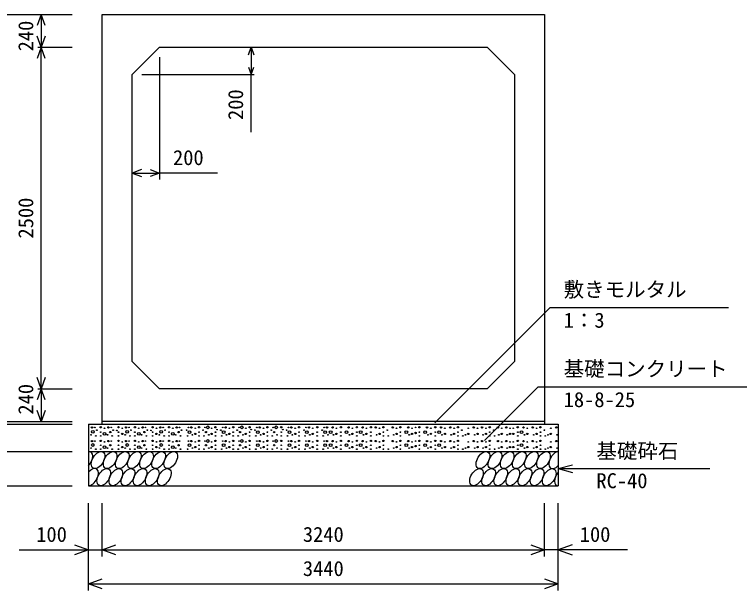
# Model space of a CAD drawing. Units: millimetres, scale not verified. Extents: x -100800 to 100800, y -35640 to 35640.
# Drawn here: x 65618 to 70926, y -4067 to 150 of the extents above; entities that cross this region are included whole.
import ezdxf
from ezdxf.enums import TextEntityAlignment as Align

# ---------------------------------------------------------------- set-up
doc = ezdxf.new("R2010")
doc.units = ezdxf.units.MM
doc.header["$LTSCALE"] = 120
for name, color, linetype, lineweight in [('0-0_DIM', 7, 'Continuous', 25), ('0-2_HATCH', 6, 'Continuous', 25), ('0-5_OUTLINE', 3, 'Continuous', 25)]:
    doc.layers.add(name, color=color, linetype=linetype, lineweight=lineweight)
doc.styles.add('ＭＳ ゴシック', font='')
doc.styles.get('ＭＳ ゴシック').set_extended_font_data('MS Gothic')

msp = doc.modelspace()

# ---------------------------------------------------------------- linework, layer by layer
at = {"layer": '0-0_DIM'}
for p, q in [((65539, 150.3), (66039.1, 150.3)), ((65813, 150.3), (65813, -89.7)), ((65789, -89.7), (66039.1, -89.7)), ((65813, -2589.7), (65813, -89.7)), ((67349.5, -89.7), (67349.5, -289.7)), ((66679.1, -161.7), (66679.1, -1058.3)), ((66551.1, -289.7), (67373.5, -289.7)), ((67349.5, -710.5), (67349.5, -289.7)), ((66479.1, -1010.3), (66679.1, -1010.3)), ((67103.2, -1010.3), (66679.1, -1010.3)), ((69539, -1995.8), (68694.9, -2839.8)), ((69539, -1995.8), (70844.7, -1995.8)), ((65789, -2589.7), (66039.1, -2589.7)), ((65813, -2589.7), (65813, -2829.7)), ((69451.3, -2576.9), (69058.5, -2969.7)), ((69451.3, -2576.9), (71220.3, -2576.9)), ((65539, -2829.7), (66039.1, -2829.7)), ((65539, -2849.7), (66039.1, -2849.7)), ((65539, -3049.7), (66039.1, -3049.7)), ((69599.1, -3174.7), (69703.4, -3146.7)), ((69599.1, -3174.7), (70708, -3174.7)), ((69599.1, -3174.7), (69703.4, -3202.7)), ((65539, -3299.7), (66039.1, -3299.7)), ((66159.1, -4066.9), (66159.1, -3427.3)), ((66259.1, -3816.9), (66259.1, -3427.3)), ((69499.1, -3816.9), (69499.1, -3427.3)), ((69599.1, -4066.9), (69599.1, -3427.3)), ((65651.1, -3768.9), (66159.1, -3768.9)), ((66159.1, -3768.9), (66259.1, -3768.9)), ((66259.1, -3768.9), (69499.1, -3768.9)), ((66159.1, -4018.9), (69599.1, -4018.9))]:
    msp.add_line(p, q, dxfattribs=at)
for points in [[(65842.6, 69.1), (65813, 150.3), (65783.5, 69.1)], [(65842.6, -8.5), (65813, -89.7), (65783.5, -8.5)], [(65842.6, -170.9), (65813, -89.7), (65783.5, -170.9)], [(67329.8, -143.8), (67349.5, -89.7), (67369.2, -143.8)], [(67329.8, -235.6), (67349.5, -289.7), (67369.2, -235.6)], [(66546.8, -985.7), (66479.1, -1010.3), (66546.8, -1035)], [(66611.4, -985.7), (66679.1, -1010.3), (66611.4, -1035)], [(65842.6, -2508.5), (65813, -2589.7), (65783.5, -2508.5)], [(65842.6, -2670.9), (65813, -2589.7), (65783.5, -2670.9)], [(65842.6, -2748.5), (65813, -2829.7), (65783.5, -2748.5)], [(66057.6, -3732), (66159.1, -3768.9), (66057.6, -3805.9)], [(66360.6, -3805.9), (66259.1, -3768.9), (66360.6, -3732)], [(69397.6, -3732), (69499.1, -3768.9), (69397.6, -3805.9)], [(70107.1, -3768.9), (69599.1, -3768.9), (69499.1, -3768.9)], [(69700.6, -3732), (69599.1, -3768.9), (69700.6, -3805.9)], [(66260.6, -4055.9), (66159.1, -4018.9), (66260.6, -3982)], [(69497.6, -3982), (69599.1, -4018.9), (69497.6, -4055.9)]]:
    msp.add_lwpolyline(points, dxfattribs=at)
at = {"layer": '0-2_HATCH'}
for centre, radius in [((66249.1, -2871.6), 5), ((66379.1, -2871.6), 5), ((66499.1, -2871.6), 5), ((66629.1, -2871.6), 5), ((66749.1, -2871.6), 5), ((66969.1, -2871.6), 5), ((67033.1, -2872.5), 10), ((67089.1, -2871.6), 5), ((67219.1, -2871.6), 5), ((67283.1, -2872.5), 10), ((67339.1, -2871.6), 5), ((67469.1, -2871.6), 5), ((67533.1, -2872.5), 10), ((67571, -2871.6), 5), ((67701, -2871.6), 5), ((67833.9, -2871.6), 5), ((68007.5, -2871.6), 5), ((68124.3, -2871.6), 5), ((68227, -2871.6), 5), ((68318.4, -2871.6), 5), ((68443.2, -2871.6), 5), ((68582, -2871.6), 5), ((68698.9, -2871.6), 5), ((68864.5, -2871.6), 5), ((69097.3, -2871.6), 5), ((69302.9, -2871.6), 5), ((69468.5, -2871.6), 5), ((66185.1, -2872.5), 5), ((66191.7, -2905.5), 10), ((66206.2, -2872.5), 2.5), ((66220.2, -2893.5), 2.5), ((66249.1, -2907.5), 2.5), ((66277.1, -2920.7), 10), ((66277.1, -2879.5), 2.5), ((66305.1, -2872.5), 5), ((66319.2, -2907.5), 5), ((66326.2, -2872.5), 2.5), ((66340.2, -2893.5), 2.5), ((66366.7, -2894.4), 2.5), ((66379.1, -2907.5), 2.5), ((66407.1, -2920.7), 5), ((66407.1, -2879.5), 2.5), ((66435.1, -2872.5), 5), ((66441.7, -2905.5), 10), ((66456.2, -2872.5), 2.5), ((66470.2, -2893.5), 2.5), ((66499.1, -2907.5), 2.5), ((66527.1, -2920.7), 10), ((66527.1, -2879.5), 2.5), ((66555.1, -2872.5), 5), ((66569.2, -2907.5), 5), ((66576.2, -2872.5), 2.5), ((66590.2, -2893.5), 2.5), ((66616.7, -2894.4), 2.5), ((66629.1, -2907.5), 2.5), ((66657.1, -2920.7), 5), ((66657.1, -2879.5), 2.5), ((66685.1, -2872.5), 5), ((66691.7, -2905.5), 10), ((66706.2, -2872.5), 2.5), ((66720.2, -2893.5), 2.5), ((66749.1, -2907.5), 2.5), ((66777.1, -2920.7), 10), ((66777.1, -2879.5), 2.5), ((66805.1, -2872.5), 5), ((66819.2, -2907.5), 5), ((66826.2, -2872.5), 2.5), ((66840.2, -2893.5), 2.5), ((66878, -2893.5), 2.5), ((66899, -2907.5), 10), ((66892, -2872.5), 2.5), ((66913.1, -2872.5), 5), ((66941.1, -2920.7), 5), ((66941.1, -2879.5), 2.5), ((66969.1, -2907.5), 2.5), ((66998, -2893.5), 2.5), ((67012, -2872.5), 2.5), ((67019, -2907.5), 5), ((67061.1, -2920.7), 5), ((67061.1, -2879.5), 2.5), ((67089.1, -2907.5), 2.5), ((67100.5, -2889.2), 2.5), ((67128, -2893.5), 2.5), ((67149, -2907.5), 10), ((67142, -2872.5), 2.5), ((67163.1, -2872.5), 5), ((67191.1, -2920.7), 5), ((67191.1, -2879.5), 2.5), ((67219.1, -2907.5), 2.5), ((67248, -2893.5), 2.5), ((67262, -2872.5), 2.5), ((67269, -2907.5), 5), ((67311.1, -2920.7), 5), ((67311.1, -2879.5), 2.5), ((67339.1, -2907.5), 2.5), ((67350.5, -2889.2), 2.5), ((67378, -2893.5), 2.5), ((67399, -2907.5), 10), ((67392, -2872.5), 2.5), ((67413.1, -2872.5), 5), ((67441.1, -2920.7), 5), ((67441.1, -2879.5), 2.5), ((67469.1, -2907.5), 2.5), ((67498, -2893.5), 2.5), ((67512, -2872.5), 2.5), ((67519, -2907.5), 5), ((67571, -2907.5), 2.5), ((67582.3, -2889.2), 2.5), ((67609.8, -2893.5), 2.5), ((67630.9, -2907.5), 10), ((67623.9, -2872.5), 2.5), ((67644.9, -2872.5), 5), ((67672.9, -2920.7), 5), ((67672.9, -2879.5), 2.5), ((67701, -2907.5), 2.5), ((67737.9, -2893.5), 2.5), ((67758.9, -2907.5), 10), ((67751.9, -2872.5), 2.5), ((67772.9, -2872.5), 5), ((67801, -2920.7), 5), ((67801, -2879.5), 2.5), ((67833.9, -2907.5), 2.5), ((67870.8, -2893.5), 2.5), ((67891.9, -2907.5), 10), ((67884.8, -2872.5), 2.5), ((67905.9, -2872.5), 5), ((67932.5, -2907.5), 10), ((67946.5, -2872.5), 5), ((67974.6, -2920.7), 5), ((67974.6, -2879.5), 2.5), ((68007.5, -2907.5), 2.5), ((68049.4, -2907.5), 10), ((68063.4, -2872.5), 5), ((68091.4, -2920.7), 5), ((68091.4, -2879.5), 2.5), ((68124.3, -2907.5), 2.5), ((68152.1, -2907.5), 10), ((68166.1, -2872.5), 5), ((68194.1, -2920.7), 5), ((68194.1, -2879.5), 2.5), ((68227, -2907.5), 2.5), ((68262.3, -2872.5), 5), ((68290.3, -2920.7), 5), ((68290.3, -2879.5), 2.5), ((68318.4, -2907.5), 2.5), ((68347.2, -2893.5), 2.5), ((68387.1, -2872.5), 5), ((68415.1, -2920.7), 5), ((68415.1, -2879.5), 2.5), ((68443.2, -2907.5), 2.5), ((68486.5, -2907.5), 10), ((68500.5, -2872.5), 5), ((68528.6, -2920.7), 5), ((68528.6, -2879.5), 2.5), ((68554.7, -2913.7), 5), ((68554.7, -2872.5), 2.5), ((68582, -2907.5), 2.5), ((68623.9, -2907.5), 10), ((68637.9, -2872.5), 5), ((68666, -2920.7), 5), ((68666, -2879.5), 2.5), ((68698.9, -2907.5), 2.5), ((68726.6, -2907.5), 10), ((68740.6, -2872.5), 5), ((68768.7, -2920.7), 5), ((68768.7, -2879.5), 2.5), ((68808.4, -2872.5), 5), ((68836.4, -2920.7), 5), ((68836.4, -2879.5), 2.5), ((68864.5, -2907.5), 2.5), ((68893.4, -2893.5), 2.5), ((68940.4, -2920.7), 5), ((68940.4, -2879.5), 2.5), ((68980.2, -2872.5), 5), ((69008.2, -2920.7), 5), ((69008.2, -2879.5), 2.5), ((69041.3, -2872.5), 5), ((69069.3, -2920.7), 5), ((69069.3, -2879.5), 2.5), ((69097.3, -2907.5), 2.5), ((69126.2, -2893.5), 2.5), ((69156.9, -2872.5), 5), ((69185, -2920.7), 5), ((69185, -2879.5), 2.5), ((69218, -2872.5), 5), ((69246.1, -2920.7), 5), ((69246.1, -2879.5), 2.5), ((69270, -2920.7), 5), ((69270, -2879.5), 2.5), ((69302.9, -2907.5), 2.5), ((69330.6, -2907.5), 10), ((69344.6, -2872.5), 5), ((69372.6, -2920.7), 5), ((69372.6, -2879.5), 2.5), ((69412.4, -2872.5), 5), ((69440.4, -2920.7), 5), ((69440.4, -2879.5), 2.5), ((69468.5, -2907.5), 2.5), ((69497.3, -2893.5), 2.5), ((69544.4, -2920.7), 5), ((69544.4, -2879.5), 2.5), ((69584.1, -2872.5), 5), ((66178.1, -2927.7), 2.5), ((66185.1, -2972.5), 5), ((66206.2, -2972.5), 2.5), ((66213.2, -2935.6), 2.5), ((66249.1, -2971.6), 5), ((66249.1, -2935.6), 2.5), ((66298.1, -2927.7), 2.5), ((66305.1, -2972.5), 5), ((66326.2, -2972.5), 2.5), ((66333.2, -2935.6), 2.5), ((66379.1, -2971.6), 5), ((66379.1, -2935.6), 2.5), ((66428.1, -2927.7), 2.5), ((66435.1, -2972.5), 5), ((66456.2, -2972.5), 2.5), ((66463.2, -2935.6), 2.5), ((66499.1, -2971.6), 5), ((66499.1, -2935.6), 2.5), ((66548.1, -2927.7), 2.5), ((66555.1, -2972.5), 5), ((66576.2, -2972.5), 2.5), ((66583.2, -2935.6), 2.5), ((66629.1, -2971.6), 5), ((66629.1, -2935.6), 2.5), ((66678.1, -2927.7), 2.5), ((66685.1, -2972.5), 5), ((66706.2, -2972.5), 2.5), ((66713.2, -2935.6), 2.5), ((66749.1, -2971.6), 5), ((66749.1, -2935.6), 2.5), ((66798.1, -2927.7), 2.5), ((66805.1, -2972.5), 5), ((66826.2, -2972.5), 2.5), ((66833.2, -2935.6), 2.5), ((66885, -2935.6), 2.5), ((66892, -2972.5), 2.5), ((66913.1, -2972.5), 5), ((66920.1, -2927.7), 2.5), ((66969.1, -2971.6), 5), ((66969.1, -2935.6), 2.5), ((67005, -2935.6), 2.5), ((67012, -2972.5), 2.5), ((67033.1, -2972.5), 10), ((67040.1, -2927.7), 2.5), ((67089.1, -2971.6), 5), ((67089.1, -2935.6), 2.5), ((67135, -2935.6), 2.5), ((67142, -2972.5), 2.5), ((67163.1, -2972.5), 5), ((67170.1, -2927.7), 2.5), ((67219.1, -2971.6), 5), ((67219.1, -2935.6), 2.5), ((67255, -2935.6), 2.5), ((67262, -2972.5), 2.5), ((67283.1, -2972.5), 10), ((67290.1, -2927.7), 2.5), ((67339.1, -2971.6), 5), ((67339.1, -2935.6), 2.5), ((67385, -2935.6), 2.5), ((67392, -2972.5), 2.5), ((67413.1, -2972.5), 5), ((67420.1, -2927.7), 2.5), ((67469.1, -2971.6), 5), ((67469.1, -2935.6), 2.5), ((67505, -2935.6), 2.5), ((67512, -2972.5), 2.5), ((67533.1, -2972.5), 10), ((67540.1, -2927.7), 2.5), ((67571, -2971.6), 5), ((67571, -2935.6), 2.5), ((67616.8, -2935.6), 2.5), ((67623.9, -2972.5), 2.5), ((67644.9, -2972.5), 5), ((67651.9, -2927.7), 2.5), ((67701, -2971.6), 5), ((67701, -2935.6), 2.5), ((67744.9, -2935.6), 2.5), ((67751.9, -2972.5), 2.5), ((67772.9, -2972.5), 5), ((67780, -2927.7), 2.5), ((67833.9, -2971.6), 5), ((67833.9, -2935.6), 2.5), ((67877.8, -2935.6), 2.5), ((67884.8, -2972.5), 2.5), ((67905.9, -2972.5), 5), ((67912.9, -2927.7), 2.5), ((67946.5, -2972.5), 5), ((67953.6, -2927.7), 2.5), ((68007.5, -2971.6), 5), ((68007.5, -2935.6), 2.5), ((68063.4, -2972.5), 5), ((68070.4, -2927.7), 2.5), ((68124.3, -2971.6), 5), ((68124.3, -2935.6), 2.5), ((68166.1, -2972.5), 5), ((68173.1, -2927.7), 2.5), ((68227, -2971.6), 5), ((68227, -2935.6), 2.5), ((68262.3, -2972.5), 5), ((68269.3, -2927.7), 2.5), ((68318.4, -2971.6), 5), ((68318.4, -2935.6), 2.5), ((68354.2, -2935.6), 2.5), ((68387.1, -2972.5), 5), ((68394.1, -2927.7), 2.5), ((68443.2, -2971.6), 5), ((68443.2, -2935.6), 2.5), ((68500.5, -2972.5), 5), ((68507.5, -2927.7), 2.5), ((68554.7, -2972.5), 2.5), ((68582, -2971.6), 5), ((68582, -2935.6), 2.5), ((68637.9, -2972.5), 5), ((68645, -2927.7), 2.5), ((68698.9, -2971.6), 5), ((68698.9, -2935.6), 2.5), ((68740.6, -2972.5), 5), ((68747.6, -2927.7), 2.5), ((68808.4, -2972.5), 5), ((68815.4, -2927.7), 2.5), ((68864.5, -2971.6), 5), ((68864.5, -2935.6), 2.5), ((68900.4, -2935.6), 2.5), ((68919.4, -2927.7), 2.5), ((68980.2, -2972.5), 5), ((68987.2, -2927.7), 2.5), ((69041.3, -2972.5), 5), ((69048.3, -2927.7), 2.5), ((69097.3, -2971.6), 5), ((69097.3, -2935.6), 2.5), ((69133.2, -2935.6), 2.5), ((69156.9, -2972.5), 5), ((69164, -2927.7), 2.5), ((69218, -2972.5), 5), ((69225, -2927.7), 2.5), ((69302.9, -2971.6), 5), ((69302.9, -2935.6), 2.5), ((69344.6, -2972.5), 5), ((69351.6, -2927.7), 2.5), ((69412.4, -2972.5), 5), ((69419.4, -2927.7), 2.5), ((69468.5, -2971.6), 5), ((69468.5, -2935.6), 2.5), ((69504.3, -2935.6), 2.5), ((69523.4, -2927.7), 2.5), ((69584.1, -2972.5), 5), ((69591.1, -2927.7), 2.5), ((66178.1, -3023.8), 2.5), ((66191.7, -3001.6), 10), ((66249.1, -3003.6), 2.5), ((66277.1, -3016.8), 10), ((66277.1, -2979.5), 2.5), ((66298.1, -3023.8), 2.5), ((66319.2, -3003.6), 5), ((66379.1, -3003.6), 2.5), ((66407.1, -3016.8), 5), ((66407.1, -2979.5), 2.5), ((66428.1, -3023.8), 2.5), ((66441.7, -3001.6), 10), ((66499.1, -3003.6), 2.5), ((66527.1, -3016.8), 10), ((66527.1, -2979.5), 2.5), ((66548.1, -3023.8), 2.5), ((66569.2, -3003.6), 5), ((66629.1, -3003.6), 2.5), ((66657.1, -3016.8), 5), ((66657.1, -2979.5), 2.5), ((66678.1, -3023.8), 2.5), ((66691.7, -3001.6), 10), ((66749.1, -3003.6), 2.5), ((66777.1, -3016.8), 10), ((66777.1, -2979.5), 2.5), ((66798.1, -3023.8), 2.5), ((66819.2, -3003.6), 5), ((66899, -3003.6), 10), ((66920.1, -3023.8), 2.5), ((66941.1, -3016.8), 5), ((66941.1, -2979.5), 2.5), ((66969.1, -3003.6), 2.5), ((67019, -3003.6), 5), ((67040.1, -3023.8), 2.5), ((67061.1, -3016.8), 5), ((67061.1, -2979.5), 2.5), ((67089.1, -3003.6), 2.5), ((67149, -3003.6), 10), ((67170.1, -3023.8), 2.5), ((67191.1, -3016.8), 5), ((67191.1, -2979.5), 2.5), ((67219.1, -3003.6), 2.5), ((67269, -3003.6), 5), ((67290.1, -3023.8), 2.5), ((67311.1, -3016.8), 5), ((67311.1, -2979.5), 2.5), ((67339.1, -3003.6), 2.5), ((67399, -3003.6), 10), ((67420.1, -3023.8), 2.5), ((67441.1, -3016.8), 5), ((67441.1, -2979.5), 2.5), ((67469.1, -3003.6), 2.5), ((67519, -3003.6), 5), ((67540.1, -3023.8), 2.5), ((67571, -3003.6), 2.5), ((67630.9, -3003.6), 10), ((67651.9, -3023.8), 2.5), ((67672.9, -3016.8), 5), ((67672.9, -2979.5), 2.5), ((67701, -3003.6), 2.5), ((67758.9, -3003.6), 10), ((67780, -3023.8), 2.5), ((67801, -3016.8), 5), ((67801, -2979.5), 2.5), ((67833.9, -3003.6), 2.5), ((67891.9, -3003.6), 10), ((67912.9, -3023.8), 2.5), ((67932.5, -3003.6), 10), ((67953.6, -3023.8), 2.5), ((67974.6, -3016.8), 5), ((67974.6, -2979.5), 2.5), ((68007.5, -3003.6), 2.5), ((68049.4, -3003.6), 10), ((68070.4, -3023.8), 2.5), ((68091.4, -3016.8), 5), ((68091.4, -2979.5), 2.5), ((68124.3, -3003.6), 2.5), ((68152.1, -3003.6), 10), ((68173.1, -3023.8), 2.5), ((68194.1, -3016.8), 5), ((68194.1, -2979.5), 2.5), ((68227, -3003.6), 2.5), ((68269.3, -3023.8), 2.5), ((68290.3, -3016.8), 5), ((68290.3, -2979.5), 2.5), ((68318.4, -3003.6), 2.5), ((68394.1, -3023.8), 2.5), ((68415.1, -3016.8), 5), ((68415.1, -2979.5), 2.5), ((68443.2, -3003.6), 2.5), ((68486.5, -3003.6), 10), ((68507.5, -3023.8), 2.5), ((68528.6, -3016.8), 5), ((68528.6, -2979.5), 2.5), ((68554.7, -3009.8), 5), ((68582, -3003.6), 2.5), ((68623.9, -3003.6), 10), ((68645, -3023.8), 2.5), ((68666, -3016.8), 5), ((68666, -2979.5), 2.5), ((68698.9, -3003.6), 2.5), ((68726.6, -3003.6), 10), ((68747.6, -3023.8), 2.5), ((68768.7, -3016.8), 5), ((68768.7, -2979.5), 2.5), ((68815.4, -3023.8), 2.5), ((68836.4, -3016.8), 5), ((68836.4, -2979.5), 2.5), ((68864.5, -3003.6), 2.5), ((68919.4, -3023.8), 2.5), ((68940.4, -3016.8), 5), ((68940.4, -2979.5), 2.5), ((68987.2, -3023.8), 2.5), ((69008.2, -3016.8), 5), ((69008.2, -2979.5), 2.5), ((69048.3, -3023.8), 2.5), ((69069.3, -3016.8), 5), ((69069.3, -2979.5), 2.5), ((69097.3, -3003.6), 2.5), ((69164, -3023.8), 2.5), ((69185, -3016.8), 5), ((69185, -2979.5), 2.5), ((69225, -3023.8), 2.5), ((69246.1, -3016.8), 5), ((69246.1, -2979.5), 2.5), ((69270, -3016.8), 5), ((69270, -2979.5), 2.5), ((69302.9, -3003.6), 2.5), ((69330.6, -3003.6), 10), ((69351.6, -3023.8), 2.5), ((69372.6, -3016.8), 5), ((69372.6, -2979.5), 2.5), ((69419.4, -3023.8), 2.5), ((69440.4, -3016.8), 5), ((69440.4, -2979.5), 2.5), ((69468.5, -3003.6), 2.5), ((69523.4, -3023.8), 2.5), ((69544.4, -3016.8), 5), ((69544.4, -2979.5), 2.5), ((69591.1, -3023.8), 2.5), ((66213.2, -3031.6), 2.5), ((66249.1, -3031.6), 2.5), ((66333.2, -3031.6), 2.5), ((66379.1, -3031.6), 2.5), ((66463.2, -3031.6), 2.5), ((66499.1, -3031.6), 2.5), ((66583.2, -3031.6), 2.5), ((66629.1, -3031.6), 2.5), ((66713.2, -3031.6), 2.5), ((66749.1, -3031.6), 2.5), ((66833.2, -3031.6), 2.5), ((66885, -3031.6), 2.5), ((66969.1, -3031.6), 2.5), ((67005, -3031.6), 2.5), ((67089.1, -3031.6), 2.5), ((67135, -3031.6), 2.5), ((67219.1, -3031.6), 2.5), ((67255, -3031.6), 2.5), ((67339.1, -3031.6), 2.5), ((67385, -3031.6), 2.5), ((67469.1, -3031.6), 2.5), ((67505, -3031.6), 2.5), ((67571, -3031.6), 2.5), ((67616.8, -3031.6), 2.5), ((67701, -3031.6), 2.5), ((67744.9, -3031.6), 2.5), ((67833.9, -3031.6), 2.5), ((67877.8, -3031.6), 2.5), ((68007.5, -3031.6), 2.5), ((68124.3, -3031.6), 2.5), ((68227, -3031.6), 2.5), ((68318.4, -3031.6), 2.5), ((68354.2, -3031.6), 2.5), ((68443.2, -3031.6), 2.5), ((68582, -3031.6), 2.5), ((68698.9, -3031.6), 2.5), ((68864.5, -3031.6), 2.5), ((68900.4, -3031.6), 2.5), ((69097.3, -3031.6), 2.5), ((69133.2, -3031.6), 2.5), ((69302.9, -3031.6), 2.5), ((69468.5, -3031.6), 2.5), ((69504.3, -3031.6), 2.5)]:
    msp.add_circle(centre, radius, dxfattribs=at)
for centre, start_param, end_param in [((66140.8, -3112.2), 4.335544, 6.724593), ((69579.8, -3112.2), 0.419949, 4.357003), ((66182.3, -3237.2), 3.496422, 7.58605), ((69621.4, -3237.2), 1.28053, 3.496422)]:
    msp.add_ellipse(centre, major_axis=(36.4, 58.9), ratio=0.5792, start_param=start_param, end_param=end_param, dxfattribs=at)
for centre in [(66229.5, -3112.2), (66318.2, -3112.2), (66406.9, -3112.2), (66495.6, -3112.2), (66584.3, -3112.2), (66673, -3112.2), (66761.6, -3112.2), (69047.6, -3112.2), (69136.3, -3112.2), (69225, -3112.2), (69313.7, -3112.2), (69402.4, -3112.2), (69491.1, -3112.2), (66271, -3237.2), (66359.7, -3237.2), (66448.4, -3237.2), (66537.1, -3237.2), (66625.8, -3237.2), (66714.5, -3237.2), (69000.5, -3237.2), (69089.2, -3237.2), (69177.9, -3237.2), (69266.6, -3237.2), (69355.3, -3237.2), (69444, -3237.2), (69532.7, -3237.2)]:
    msp.add_ellipse(centre, major_axis=(36.4, 58.9), ratio=0.5792, dxfattribs=at)
at = {"layer": '0-5_OUTLINE'}
for p, q in [((66259.1, -2849.7), (66259.1, 150.3)), ((66679.1, -89.7), (66479.1, -289.7)), ((66679.1, -89.7), (69079.1, -89.7)), ((69079.1, -89.7), (69279.1, -289.7)), ((66479.1, -2389.7), (66479.1, -289.7)), ((69279.1, -289.7), (69279.1, -2389.7)), ((66479.1, -2389.7), (66679.1, -2589.7)), ((69079.1, -2589.7), (69279.1, -2389.7)), ((69079.1, -2589.7), (66679.1, -2589.7)), ((66159.1, -2849.7), (66159.1, -3299.7)), ((66159.1, -2849.7), (69599.1, -2849.7)), ((69499.1, -2829.7), (66259.1, -2829.7)), ((69599.1, -2849.7), (69599.1, -3299.7)), ((66159.1, -3049.7), (69599.1, -3049.7)), ((66159.1, -3299.7), (69599.1, -3299.7))]:
    msp.add_line(p, q, dxfattribs=at)
msp.add_lwpolyline([(66259.1, 150.3), (69499.1, 150.3), (69499.1, -2849.7)], dxfattribs=at)

# ---------------------------------------------------------------- texts
at = {"layer": '0-0_DIM', "style": 'ＭＳ ゴシック'}
for s, p in [('240', (65788, -119.4)), ('200', (67324.5, -622)), ('2500', (65788, -1489.7)), ('240', (65788, -2778.9))]:
    msp.add_text(s, height=110, rotation=90, dxfattribs=at).set_placement(p, align=Align.BOTTOM_LEFT)
for s, p in [('200', (66778.3, -985.3)), ('敷きモルタル', (69638.6, -1950.8)), ('1：3', (69638.6, -2176)), ('基礎コンクリート', (69638.6, -2532)), ('18-8-25', (69638.6, -2757.1)), ('基礎砕石', (69878.3, -3133.5)), ('RC-40', (69878.3, -3351.1)), ('100', (65776.7, -3743.9)), ('3240', (67729.1, -3743.9)), ('100', (69756.5, -3743.9)), ('3440', (67729.1, -3993.9))]:
    msp.add_text(s, height=110, dxfattribs=at).set_placement(p, align=Align.BOTTOM_LEFT)

doc.saveas('drawing.dxf')
